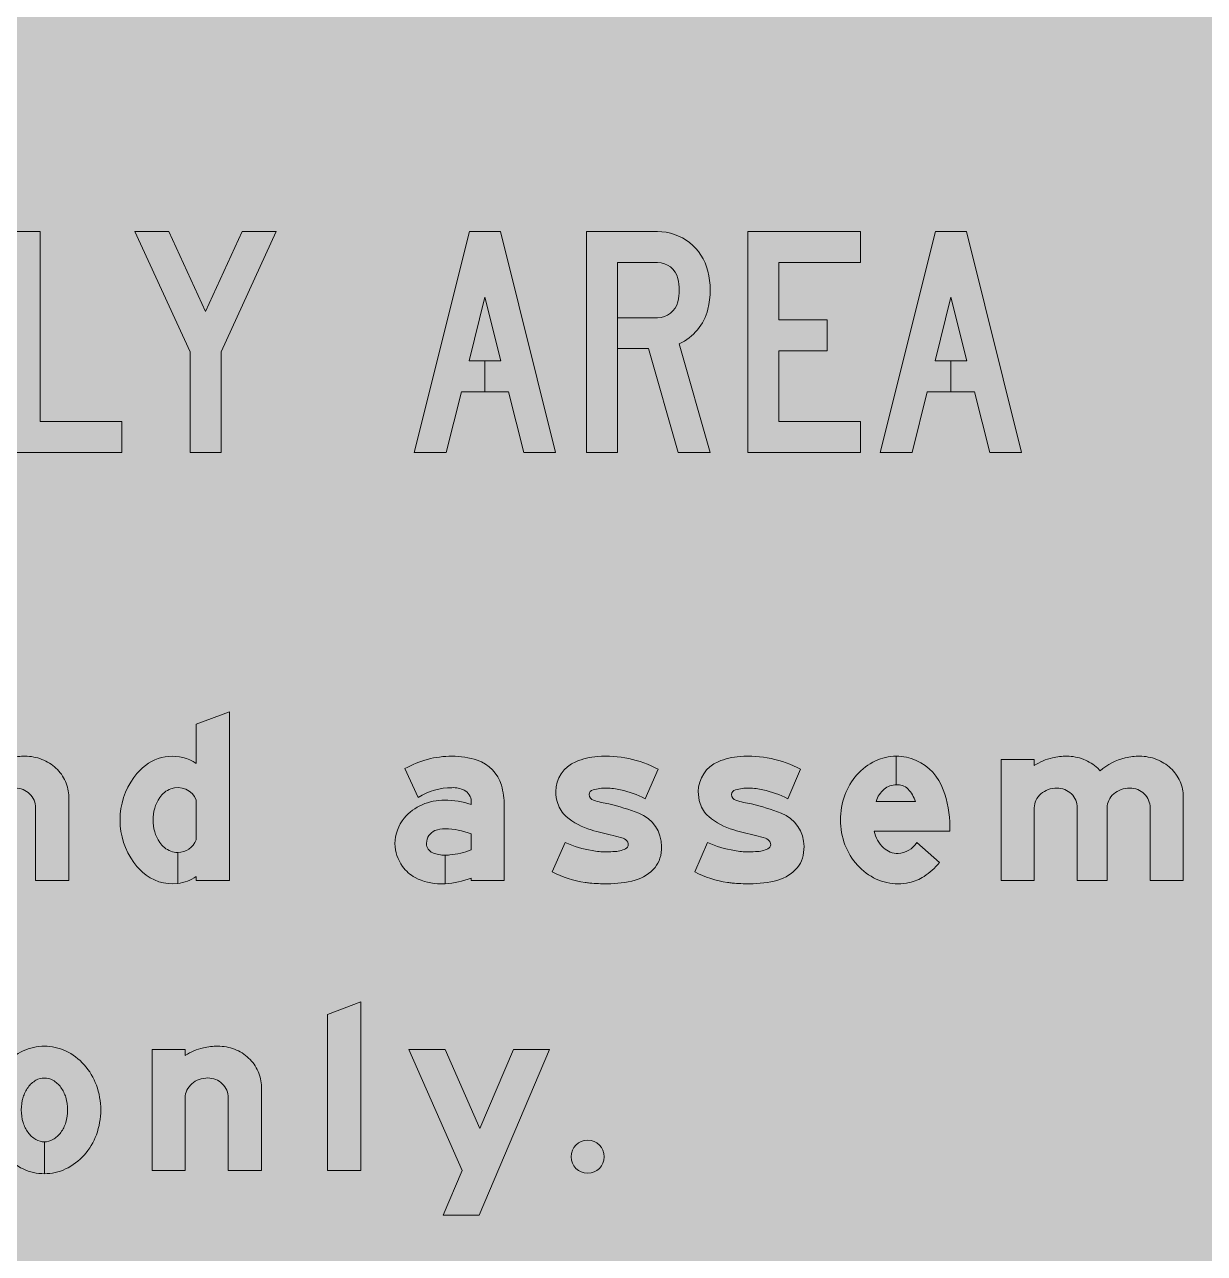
# Model space of a CAD drawing. Header units: millimetres. Extents: x 4906 to 5011, y 3241 to 3334.
# Drawn here: x 4972.64 to 4994.01, y 3289.85 to 3312.1 of the extents above; entities that cross this region are included whole.
import ezdxf

# ---------------------------------------------------------------- set-up
doc = ezdxf.new("R2010")
doc.units = ezdxf.units.MM
doc.layers.add('DIM', color=1, linetype='Continuous')
doc.layers.add('GSCOLORFILL', color=7, linetype='Continuous', lineweight=0)

# ---------------------------------------------------------------- blocks, each defined once
blk = doc.blocks.new('*U322')
at = {"layer": 'GSCOLORFILL', "true_color": 0xf5f5f5, "transparency": 33554687}
blk.add_hatch(color=7, dxfattribs=at).paths.add_polyline_path([(-950.00000000001, -874.9999999999995), (950.0000000000091, -874.9999999999995, 0.414213562373095), (1050.000000000009, -774.9999999999995), (1050.000000000009, 775, 0.414213562373095), (950.0000000000091, 875), (-950.00000000001, 875, 0.414213562373095), (-1050.00000000001, 775), (-1050.00000000001, -775, 0.414213562373095)])
blk = doc.blocks.new('*U314')
at = {"layer": 'GSCOLORFILL', "linetype": 'Continuous'}
blk.add_hatch(color=0, dxfattribs=at).paths.add_polyline_path([(0, 200), (28, 200), (28, 28), (102, 28), (102, 0), (0, 0)])
at = {"layer": 'GSCOLORFILL', "color": 0}
blk.add_lwpolyline([(0, 200), (28, 200), (28, 28), (102, 28), (102, 0), (0, 0)], close=True, dxfattribs=at)
blk = doc.blocks.new('*U315')
at = {"layer": 'GSCOLORFILL', "linetype": 'Continuous'}
blk.add_hatch(color=0, dxfattribs=at).paths.add_polyline_path([(64, 127.6356520331685), (30.80534496934332, 200), (1.4210854715202e-14, 200), (50, 91.00000000000003), (50.00000000000001, 0), (78, 0), (78, 91.00000000000003), (128, 200), (97.19465503065663, 199.9999999999999)])
at = {"layer": 'GSCOLORFILL', "color": 0}
blk.add_lwpolyline([(50, 91.00000000000003), (50, 0), (78, 0), (78, 91.00000000000003), (128, 200), (97.19465503065663, 199.9999999999999), (64, 127.6356520331685), (30.80534496934331, 200), (0, 200)], close=True, dxfattribs=at)
blk = doc.blocks.new('*U307')
at = {"layer": 'DIM', "color": 28, "true_color": 0x0a0a0a, "xscale": 0.4, "yscale": 0.4, "zscale": 0.4}
for name, p in [('*U314', (354.4000000000024, 0)), ('*U315', (400.0000000000018, 0))]:
    blk.add_blockref(name, p, dxfattribs=at)
blk = doc.blocks.new('*U317')
at = {"layer": 'GSCOLORFILL', "linetype": 'Continuous'}
blk.add_hatch(color=0, dxfattribs=at).paths.add_polyline_path([(78, 200), (49.99999999999999, 200), (-1.4210854715202e-14, 0), (28.86173937932359, 0), (42.61173937932363, 54.99999999999999), (64, 54.99999999999999), (64, 83), (49.61173937932364, 83), (64, 140.5530424827055), (78.38826062067636, 83), (64.00999999999999, 83), (64.00999999999999, 55), (85.38826062067636, 55), (99.13826062067636, -1.4210854715202e-14), (128, -1.4210854715202e-14)])
at = {"layer": 'GSCOLORFILL', "color": 0}
blk.add_lwpolyline([(64, 83), (49.61173937932364, 83), (64, 140.5530424827055), (78.38826062067636, 83), (64.00999999999999, 83), (64.00999999999999, 55), (85.38826062067636, 55), (99.13826062067636, 0), (128, 0), (78, 200), (50, 200), (0, 0), (28.86173937932358, 0), (42.61173937932364, 55), (64, 55)], close=True, dxfattribs=at)
blk = doc.blocks.new('*U318')
at = {"layer": 'GSCOLORFILL', "linetype": 'Continuous'}
blk.add_hatch(color=0, dxfattribs=at).paths.add_polyline_path([(64.26932219902316, 172, -0.3448814639906139), (82.71400707028076, 157.5600000000001, -0.1217796334961338), (82.71400707028087, 136.4400000000002, -0.344881463990617), (64.26932219902321, 122), (28.00999999999999, 122), (28.00999999999999, 94.00000000000001), (56.12346429523939, 94.00000000000004), (82.88719244480211, 0), (112, 0), (84, 98.34205404014348, 0.2276138286676566), (109.8956479331868, 129.72, 0.1217796334961337), (109.8956479331869, 164.2799999999998, 0.3448814639906159), (64.26932219902322, 200), (0, 200), (0, 0), (28, 0), (28, 172)])
at = {"layer": 'GSCOLORFILL', "color": 0}
blk.add_lwpolyline([(64.26932219902318, 122, 0.3448814639906154), (82.71400707028084, 136.44, 0.1217796334961341), (82.71400707028079, 157.56, 0.3448814639906151), (64.26932219902318, 172), (28, 172), (28, 0), (0, 0), (0, 200), (64.26932219902318, 200, -0.3448814639906151), (109.8956479331868, 164.28, -0.1217796334961341), (109.8956479331868, 129.7200000000001, -0.2276138286676568), (84, 98.3420540401435), (112, 0), (82.88719244480211, 0), (56.12346429523939, 94.00000000000003), (28.00999999999999, 94.00000000000003), (28.00999999999999, 122)], format="xyb", close=True, dxfattribs=at)
blk = doc.blocks.new('*U319')
at = {"layer": 'GSCOLORFILL', "linetype": 'Continuous'}
blk.add_hatch(color=0, dxfattribs=at).paths.add_polyline_path([(28, 28), (28, 92), (71.81454086025929, 92), (71.81454086025929, 120), (28, 120), (28, 172), (102, 172), (102, 200), (0, 200), (0, 0), (102, 0), (102, 28)])
at = {"layer": 'GSCOLORFILL', "color": 0}
blk.add_lwpolyline([(28, 28), (28, 92), (71.81454086025929, 92), (71.81454086025929, 120), (28, 120), (28, 172), (102, 172), (102, 200), (0, 200), (0, 0), (102, 0), (102, 28)], close=True, dxfattribs=at)
blk = doc.blocks.new('*U320')
at = {"layer": 'GSCOLORFILL', "linetype": 'Continuous'}
blk.add_hatch(color=0, dxfattribs=at).paths.add_polyline_path([(78, 200), (49.99999999999999, 200), (-1.4210854715202e-14, 0), (28.86173937932359, 0), (42.61173937932363, 54.99999999999999), (64, 54.99999999999999), (64, 83), (49.61173937932364, 83), (64, 140.5530424827055), (78.38826062067636, 83), (64.00999999999999, 83), (64.00999999999999, 55), (85.38826062067636, 55), (99.13826062067636, -1.4210854715202e-14), (128, -1.4210854715202e-14)])
at = {"layer": 'GSCOLORFILL', "color": 0}
blk.add_lwpolyline([(64, 83), (49.61173937932364, 83), (64, 140.5530424827055), (78.38826062067636, 83), (64.00999999999999, 83), (64.00999999999999, 55), (85.38826062067636, 55), (99.13826062067636, 0), (128, 0), (78, 200), (50, 200), (0, 0), (28.86173937932358, 0), (42.61173937932364, 55), (64, 55)], close=True, dxfattribs=at)
blk = doc.blocks.new('*U316')
at = {"layer": 'DIM', "color": 28, "true_color": 0x0a0a0a, "xscale": 0.4, "yscale": 0.4, "zscale": 0.4}
for name, p in [('*U317', (0, 0)), ('*U318', (62.39999999999964, 0)), ('*U319', (120.8000000000002, 0)), ('*U320', (168.8000000000002, 0))]:
    blk.add_blockref(name, p, dxfattribs=at)
blk = doc.blocks.new('*U295')
at = {"layer": 'DIM'}
for name, p in [('*U307', (572.7999999999993, 0)), ('*U316', (1074.000000000001, 0))]:
    blk.add_blockref(name, p, dxfattribs=at)
blk = doc.blocks.new('*U26')
at = {"layer": 'GSCOLORFILL', "linetype": 'Continuous'}
h = blk.add_hatch(color=0, dxfattribs=at)
edge = h.paths.add_edge_path()
edge.add_line((92, 0), (132, 0))
edge.add_line((132, 0), (132, 100.8830320548367))
edge.add_arc((86.07534682756113, 100.8830320548367), 45.92465317243887, 0, 23.93171822373219)
edge.add_arc((82.82425516028829, 99.44019281717665), 49.48153131130479, 23.9317182237323, 46.97501240943514)
edge.add_arc((80.730439071099, 97.19681228199994), 52.55021540077338, 46.97501240943514, 68.86358468613743)
edge.add_arc((79.37453284269009, 93.68953779756492), 56.31046220243508, 68.86358468613724, 90)
edge.add_arc((79.37453284269016, 69.99478146240604), 80.00521853759396, 90.00000000000006, 102.6042796135857)
edge.add_arc((78.69265252470947, 78.028513876337), 72.02451076747664, 103.4695365311017, 122.4942570075609)
edge.add_line((40, 138.7772487758923), (40, 146))
edge.add_line((40, 146), (0, 146))
edge.add_line((0, 146), (0, 0))
edge.add_line((0, 0), (40, 0))
edge.add_line((40, 0), (40, 87.71753286589909))
edge.add_arc((60.83417894850335, 87.71753286589907), 20.83417894850335, 154.5282720028093, 180, ccw=False)
edge.add_arc((64.03048830144326, 86.19490705822675), 24.37462847220524, 131.0076349936261, 154.5282720028095, ccw=False)
edge.add_arc((66.09710507856303, 83.81817613339857), 27.52419269484106, 109.80736038530819, 131.0076349936261, ccw=False)
edge.add_arc((67.43949500252651, 80.09104704004271), 31.48569518587881, 89.99999999999989, 109.80736038530819, ccw=False)
edge.add_arc((67.43949500252654, 86.30962031839455), 25.26712190752697, 68.08082655396481, 90, ccw=False)
edge.add_arc((67.71532962649242, 86.9951175565081), 24.52820973193388, 45.82979570204179, 68.0808265539651, ccw=False)
edge.add_arc((68.14207601105291, 87.43440733147506), 23.91576546252974, 23.092845889367595, 45.82979570204168, ccw=False)
edge.add_arc((68.80608426861333, 87.7175328658991), 23.19391573138667, 0, 23.092845889368277, ccw=False)
edge.add_line((92, 87.7175328658991), (92, 0))
at = {"layer": 'GSCOLORFILL', "color": 0}
blk.add_lwpolyline([(92, 0), (132, 0), (132, 100.8830320548367, 0.1048030179721755), (128.0518361595565, 119.5122594239381, 0.1008855307406956), (116.5863575327339, 135.6139731601839, 0.09579836817007248), (99.67950495013713, 146.2116879931507, 0.09248737428302214), (79.37453284269009, 150, 0.05505205982243612), (61.91610325133973, 148.0719114650645, 0.0832022013956986), (40, 138.7772487758923), (40, 146), (0, 146), (0, 0), (40, 0), (40, 87.71753286589909, -0.1116012735434615), (42.02513207801013, 96.67759805996153, -0.102989975481698), (48.03684201390564, 104.5885415981205, -0.09276840372104511), (56.77029056251172, 109.7139617844638, -0.08664174293623028), (67.43949500252654, 111.5767422259215, -0.09593311806680128), (76.87166745856348, 109.7502169884754, -0.09739464939670303), (84.80639463560613, 104.5885415981205, -0.09953542793436854), (90.14148262972458, 96.81470296034922, -0.1011039461656413), (92, 87.7175328658991)], format="xyb", close=True, dxfattribs=at)
blk = doc.blocks.new('*U27')
at = {"layer": 'GSCOLORFILL', "linetype": 'Continuous'}
h = blk.add_hatch(color=0, dxfattribs=at)
edge = h.paths.add_edge_path()
edge.add_line((92, 96.96907101081622), (92, 49.03092898918378))
edge.add_arc((69.65954803735127, 57.80043331409206), 24.00000000000001, 270.0238732421544, 338.5680439191349, ccw=False)
edge.add_line((69.6695480373512, 33.80043539742547), (69.6695480373512, -3.57318976987704))
edge.add_arc((62.99742505622347, 48.36448062052222), 52.36448062052224, 277.3203537392903, 303.6322088503093)
edge.add_line((92, 4.765289374724155), (92, 0))
edge.add_line((92, 0), (132, 0))
edge.add_line((132, 0), (132, 203.5))
edge.add_line((132, 203.5), (92, 188.7596153846154))
edge.add_line((92, 188.7596153846154), (92, 141.2347106252759))
edge.add_arc((62.99742505622353, 97.6355193794779), 52.36448062052211, 56.36779114969068, 133.0636710014204)
edge.add_arc((68.29529853806523, 87.61571220766096), 63.3720325765252, 130.3765255821875, 144.5892179022557)
edge.add_arc((87.48206437580474, 73), 87.48206437580474, 144.0687898610061, 180)
edge.add_arc((87.48206437580473, 72.99999999999997), 87.48206437580473, 180, 215.9312101389938)
edge.add_arc((68.29529853806545, 58.38428779233926), 63.37203257652553, 215.4107820977443, 229.6234744178125)
edge.add_arc((62.99742505622352, 48.36448062052209), 52.3644806205221, 226.9363289985796, 277.3093222334739)
edge.add_line((69.65954803735121, -3.574473431724336), (69.65954803735121, 33.80043331409206))
edge.add_arc((69.65954803735119, 57.80043331409208), 24.00000000000002, 249.13242741701941, 270.00000000000006, ccw=False)
edge.add_arc((71.08438489733487, 61.53805821801583), 27.99999999999992, 213.8535021597675, 249.1324274170192, ccw=False)
edge.add_arc((86.19322017684695, 71.67298584493244), 46.19323120026412, 178.3538113664249, 213.8535021597676, ccw=False)
edge.add_arc((86.19322017684709, 74.32701415506753), 46.19323120026426, 146.1464978402324, 181.6461886335751, ccw=False)
edge.add_arc((71.08438489733487, 84.46194178198414), 27.99999999999995, 110.86757258298081, 146.1464978402324, ccw=False)
edge.add_arc((69.65954803735126, 88.19956668590795), 24.00000000000001, 21.43195608086512, 110.86757258298081, ccw=False)
at = {"layer": 'GSCOLORFILL', "color": 0}
blk.add_lwpolyline([(92, 96.96907101081622), (92, 49.03092898918378, -0.3083289023896003), (69.6695480373512, 33.80043539742547), (69.6695480373512, -3.57318976987704, 0.1153142115089265), (92, 4.765289374724155), (92, 0), (132, 0), (132, 203.5), (92, 188.7596153846154), (92, 141.2347106252759, 0.3477275210567035), (27.24239900127043, 135.8927663069119, 0.06209419030842189), (16.64590247195287, 124.3356577262212, 0.1580767730378781), (0, 73.00000000000001, 0.1580767730378781), (16.64590247195284, 21.66434227377887, 0.06209419030842189), (27.24239900127046, 10.10723369308803, 0.2234027591822654), (69.65954803735121, -3.574473431724336), (69.65954803735121, 33.80043331409206, -0.09130442022594425), (61.11052687744933, 35.37468389054881, -0.1551608275100343), (47.83137485367672, 45.94006078534746, -0.1561474372907179), (40.01905378314467, 72.99999999999999, -0.1561474372907176), (47.83137485367672, 100.0599392146526, -0.1551608275100339), (61.11052687744933, 110.6253161094512, -0.4113313956635872)], format="xyb", close=True, dxfattribs=at)
blk = doc.blocks.new('*U29')
at = {"layer": 'GSCOLORFILL', "linetype": 'Continuous'}
blk.add_hatch(color=0, dxfattribs=at).paths.add_polyline_path([(91.99999999999989, 95.44033577145203), (91.99999999999989, 91.75569963669679, 0.08100507043754805), (59.91953844420409, 96.98738914505502, 0.1014742160753828), (32.92684469106193, 91.45226904517564, 0.1197283995981818), (11.16861765178227, 75.33308504889472, 0.1754854121989099), (0, 44.49098118164371, 0.162185951185596), (9.198205530711505, 16.87991725761773, 0.09962377950152626), (24.24940108183667, 3.435786395090417, 0.1178281433564822), (55.36485303884586, -4.000000000000028, 0.01259221290035344), (60.50437854736413, -3.870543474057882), (60.50437854736418, 30.44590424709844, -0.09643868278043381), (45.49812347970108, 33.36744272502021, -0.3055685730968929), (38, 44.49098118164358, -0.01000308247268235), (38.01449229959674, 45.21530038588774, -0.2881603305628229), (48.24719211376062, 60.13617985242543, -0.1118126494378583), (60.80315011960487, 62.49690242181767, -0.08137338335513948), (92, 56.34782538492402), (92, 36.91597781560395, -0.0720389147267735), (66.20162791964776, 30.85371626019864, -0.03568194688239786), (60.51437854736417, 30.44590549709844), (60.51437854736406, -3.870038894188326, 0.07931235260569526), (92, 2.799999999999983), (92, 0), (132, 0), (132, 90.24413145539907, 0.07131460927379192), (128.4502155484503, 115.0057552505379, 0.247093300969659), (99.29227802593027, 145.1204166717226, 0.07943033779107565), (68.76995305164318, 150.0000000000001, 0.130157360885894), (12.03366872579696, 134.9761925316005), (28.09152440947727, 100.3138559626782, -0.1407932063417405), (68.76995305164307, 112.0000000000001, -0.127608200101516), (83.66512167935822, 108.8781984363012, -0.2849461240288968)])
at = {"layer": 'GSCOLORFILL', "color": 0}
blk.add_lwpolyline([(55.3648530388453, -4.000000000000014, 0.01259221290035482), (60.50437854736413, -3.870543474057854), (60.50437854736418, 30.44590424709844, -0.09643868278043409), (45.49812347970104, 33.36744272502022, -0.3055685730968945), (38, 44.49098118164369, -0.0100030824726959), (38.01449229959678, 45.21530038588883, -0.2881603305628071), (48.24719211376072, 60.13617985242547, -0.1084920170889828), (60.42376644223515, 62.50839828890307, -0.08234480440022278), (92, 56.34782538492404), (92, 36.91597781560394, -0.0720389147267738), (66.20162791964765, 30.8537162601986, -0.03568194688239714), (60.51437854736417, 30.44590549709845), (60.51437854736406, -3.870038894188326, 0.07931235260569527), (92, 2.799999999999986), (92, 0), (132, 0), (132, 90.24413145539917, 0.0713146092737911), (128.4502155484504, 115.0057552505377, 0.2470933009696595), (99.29227802593039, 145.1204166717225, 0.07943033779107607), (68.76995305164314, 150.0000000000001, 0.1301573608858939), (12.03366872579696, 134.9761925316005), (28.09152440947727, 100.3138559626782, -0.1407932063417409), (68.7699530516432, 112.0000000000001, -0.1276082001015154), (83.66512167935826, 108.8781984363012, -0.2849461240288967), (91.99999999999989, 95.44033577145198), (91.99999999999989, 91.7556996366968, 0.0810050704375488), (59.91953844420379, 96.98738914505503, 0.1014742160753588), (32.92684469106766, 91.45226904517807, 0.1197283995982114), (11.16861765178197, 75.33308504889436, 0.1754854121989074), (0, 44.49098118164371, 0.1621859511855917), (9.19820553071105, 16.87991725761833, 0.0996237795015298), (24.24940108183662, 3.435786395090425, 0.1178281433564803)], format="xyb", close=True, dxfattribs=at)
blk = doc.blocks.new('*U30')
at = {"layer": 'GSCOLORFILL', "linetype": 'Continuous'}
h = blk.add_hatch(color=0, dxfattribs=at)
edge = h.paths.add_edge_path()
edge.add_arc((57.04809869947276, 119.8328805938402), 123.5321927724528, 242.4961932683436, 261.8694965575901)
edge.add_arc((53.71998100542415, 96.53722157130275), 100.0000000000024, 261.8694965575902, 265.1519738482694)
edge.add_arc((66.21862231920029, 241.6474585865565), 245.6474585865565, 265.107608171087, 270.0000000000001)
edge.add_arc((66.21862231920042, 131.9747102902726), 135.9747102902726, 270, 284.4435322635993)
edge.add_arc((87.2590612707279, 46.34088427169955), 47.80953013638941, 285.6226736631587, 320.3523653819187)
edge.add_arc((101.1805741564732, 35.22608435564997), 29.99999999999998, 319.7323865260209, 343.6226527274166)
edge.add_arc((81.80400426282898, 40.92059556639213), 50.19601244732598, 343.6226527274163, 359.9999999999994)
edge.add_arc((89.00001671015495, 40.92059556639154), 43.00000000000001, 1.893539531289907e-14, 69.18818315342611)
edge.add_arc((16.05241641888303, -138.5133822483264), 236.6861660067048, 68.11449460139696, 77.23401985654974)
edge.add_arc((94.51345069635283, 239.4277879376127), 149.4137513972377, 252.5527129735471, 259.9161950224817, ccw=False)
edge.add_arc((51.47063191465703, 103.6643462865297), 6.999999999999889, 179.9999999999987, 255.4747783885001, ccw=False)
edge.add_arc((50.47063191465716, 103.6643462865299), 6.000000000000028, 102.54264727027169, 179.9999999999999, ccw=False)
edge.add_arc((65.64780095031338, 42.10628842555992), 69.40000000000022, 89.99999999999989, 103.73705193554952, ccw=False)
edge.add_arc((65.64780095031372, 45.79820099565288), 65.70808742990727, 75.32981732184709, 90.00000000000023, ccw=False)
edge.add_arc((61.02696965695392, 2.524341248836961), 108.9348976843505, 61.960118961990474, 78.7448742602677, ccw=False)
edge.add_line((112.2357431799014, 98.6725260875295), (127.765396080293, 134.3226644606046))
edge.add_arc((64.10131200426957, 12.89460858794806), 137.105391412052, 62.33221629363134, 93.9600594258144)
edge.add_arc((60.58404460477583, 66.43598350916228), 83.44915727455098, 94.08965739914548, 112.8040930515216)
edge.add_arc((43.43278835085897, 107.2290521135412), 39.19715124941032, 112.8040930515213, 179.9999999999999)
edge.add_arc((51.05550185413682, 107.229052113541), 46.81986475268818, 179.9999999999997, 197.7033940085153)
edge.add_arc((39.79538488486676, 103.6347554354414), 34.99999999999996, 197.7033940085154, 228.9800530521989)
edge.add_arc((67.94885695159381, 135.9988574342928), 77.89583998016634, 228.9800530521987, 254.4046679698572)
edge.add_arc((180.6814777892678, 523.286242251045), 481.25292436943, 253.8732627195755, 257.1126817232802)
edge.add_arc((23.27666724641634, -155.9827217344985), 216.0210395275996, 73.25621887920119, 76.59824136527482, ccw=False)
edge.add_arc((82.13062099668643, 41.27101212237104), 10.18575544192083, 28.380935658022793, 70.61944541562929, ccw=False)
edge.add_arc((84.50556633552358, 43.06024042338811), 7.259455561422927, -6.821210263296962e-13, 24.864253273064094, ccw=False)
edge.add_arc((87.14026439805514, 43.06024042338805), 4.62475749889137, 305.9611071235292, 359.99999999999966, ccw=False)
edge.add_arc((75.22760905289778, 62.12064011164888), 27.09249869824658, 271.5940234921716, 302.6799450747393, ccw=False)
edge.add_arc((64.94135319761187, 148.6960069178715), 114.1922925204953, 270, 275.54791453290073, ccw=False)
edge.add_arc((64.9413531976119, 125.4779451809503), 90.97423078357409, 259.298160210608, 270, ccw=False)
edge.add_arc((65.77137398291288, 153.4567410203305), 118.7013581719851, 244.9593251638854, 261.41282890968307, ccw=False)
edge.add_line((15.52965290039157, 45.91241576539187), (5.684341886080801e-14, 10.2622773923169))
at = {"layer": 'GSCOLORFILL', "color": 0}
blk.add_lwpolyline([(5.684341886080801e-14, 10.2622773923169, 0.0847339050038457), (39.57715238664395, -2.457628793048443, 0.01432348851223868), (45.26867214772892, -3.105015349554833, 0.02135032962812063), (66.21862231920045, -4, 0.06310536671966191), (100.1342132484514, 0.2976259876374812, 0.1527075565803294), (124.071588358597, 15.83532705228083, 0.1046201662672657), (129.9633399784606, 26.76721967789148, 0.07158154296650225), (132.000016710155, 40.92059556639155, 0.3114087542038766), (104.2779062178993, 81.11494955036741, 0.03981245015694775), (68.35282961608164, 92.32207421006899, -0.03214031166382581), (49.71498880493823, 96.88808498170275, -0.3417662096246649), (44.47063191465713, 103.6643462865299, -0.3514561393354569), (49.16763444178665, 109.5211540847843, -0.06001108108311035), (65.64780095031347, 111.5062884255601, -0.06409831628663638), (82.28867201293883, 109.3641837535197, -0.07336853364636661), (112.2357431799014, 98.6725260875295), (127.765396080293, 134.3226644606046, 0.138885296741723), (54.63266828484393, 149.6726519295844, 0.0818391088294697), (28.24069999400078, 143.362376309172, 0.3018983132132873), (4.235637101448646, 107.2290521135412, 0.07739963479117314), (6.452863445709056, 92.99162318599028, 0.1373237408913014), (16.82412420338716, 77.22791573994759, 0.1113931483884311), (47.00723421257834, 60.97079386290355, 0.01413557325089771), (73.34554027579202, 54.15579799035581, -0.01458335771775569), (85.5106722244692, 50.87959514070334, -0.186415696591001), (91.09211770660357, 46.11262245786521, -0.1089184394422165), (91.76502189694651, 43.06024042338802, -0.240258249844662), (89.8560882572728, 39.31688862463122, -0.1364758940213938), (75.9812510998998, 35.03862561162538, -0.02421207337799446), (64.94135319761187, 34.5037143973762, -0.0467295542745229), (48.04760526388586, 36.08604427592016, -0.07191554887824611), (15.52965290039157, 45.91241576539187)], format="xyb", close=True, dxfattribs=at)
blk = doc.blocks.new('*U31')
at = {"layer": 'GSCOLORFILL', "linetype": 'Continuous'}
h = blk.add_hatch(color=0, dxfattribs=at)
edge = h.paths.add_edge_path()
edge.add_arc((57.04809869947276, 119.8328805938402), 123.5321927724528, 242.4961932683436, 261.8694965575901)
edge.add_arc((53.71998100542415, 96.53722157130275), 100.0000000000024, 261.8694965575902, 265.1519738482694)
edge.add_arc((66.21862231920029, 241.6474585865565), 245.6474585865565, 265.107608171087, 270.0000000000001)
edge.add_arc((66.21862231920042, 131.9747102902726), 135.9747102902726, 270, 284.4435322635993)
edge.add_arc((87.2590612707279, 46.34088427169955), 47.80953013638941, 285.6226736631587, 320.3523653819187)
edge.add_arc((101.1805741564732, 35.22608435564997), 29.99999999999998, 319.7323865260209, 343.6226527274166)
edge.add_arc((81.80400426282898, 40.92059556639213), 50.19601244732598, 343.6226527274163, 359.9999999999994)
edge.add_arc((89.00001671015495, 40.92059556639154), 43.00000000000001, 1.893539531289907e-14, 69.18818315342611)
edge.add_arc((16.05241641888303, -138.5133822483264), 236.6861660067048, 68.11449460139696, 77.23401985654974)
edge.add_arc((94.51345069635283, 239.4277879376127), 149.4137513972377, 252.5527129735471, 259.9161950224817, ccw=False)
edge.add_arc((51.47063191465703, 103.6643462865297), 6.999999999999889, 179.9999999999987, 255.4747783885001, ccw=False)
edge.add_arc((50.47063191465716, 103.6643462865299), 6.000000000000028, 102.54264727027169, 179.9999999999999, ccw=False)
edge.add_arc((65.64780095031338, 42.10628842555992), 69.40000000000022, 89.99999999999989, 103.73705193554952, ccw=False)
edge.add_arc((65.64780095031372, 45.79820099565288), 65.70808742990727, 75.32981732184709, 90.00000000000023, ccw=False)
edge.add_arc((61.02696965695392, 2.524341248836961), 108.9348976843505, 61.960118961990474, 78.7448742602677, ccw=False)
edge.add_line((112.2357431799014, 98.6725260875295), (127.765396080293, 134.3226644606046))
edge.add_arc((64.10131200426957, 12.89460858794806), 137.105391412052, 62.33221629363134, 93.9600594258144)
edge.add_arc((60.58404460477583, 66.43598350916228), 83.44915727455098, 94.08965739914548, 112.8040930515216)
edge.add_arc((43.43278835085897, 107.2290521135412), 39.19715124941032, 112.8040930515213, 179.9999999999999)
edge.add_arc((51.05550185413682, 107.229052113541), 46.81986475268818, 179.9999999999997, 197.7033940085153)
edge.add_arc((39.79538488486676, 103.6347554354414), 34.99999999999996, 197.7033940085154, 228.9800530521989)
edge.add_arc((67.94885695159381, 135.9988574342928), 77.89583998016634, 228.9800530521987, 254.4046679698572)
edge.add_arc((180.6814777892678, 523.286242251045), 481.25292436943, 253.8732627195755, 257.1126817232802)
edge.add_arc((23.27666724641634, -155.9827217344985), 216.0210395275996, 73.25621887920119, 76.59824136527482, ccw=False)
edge.add_arc((82.13062099668643, 41.27101212237104), 10.18575544192083, 28.380935658022793, 70.61944541562929, ccw=False)
edge.add_arc((84.50556633552358, 43.06024042338811), 7.259455561422927, -6.821210263296962e-13, 24.864253273064094, ccw=False)
edge.add_arc((87.14026439805514, 43.06024042338805), 4.62475749889137, 305.9611071235292, 359.99999999999966, ccw=False)
edge.add_arc((75.22760905289778, 62.12064011164888), 27.09249869824658, 271.5940234921716, 302.6799450747393, ccw=False)
edge.add_arc((64.94135319761187, 148.6960069178715), 114.1922925204953, 270, 275.54791453290073, ccw=False)
edge.add_arc((64.9413531976119, 125.4779451809503), 90.97423078357409, 259.298160210608, 270, ccw=False)
edge.add_arc((65.77137398291288, 153.4567410203305), 118.7013581719851, 244.9593251638854, 261.41282890968307, ccw=False)
edge.add_line((15.52965290039157, 45.91241576539187), (5.684341886080801e-14, 10.2622773923169))
at = {"layer": 'GSCOLORFILL', "color": 0}
blk.add_lwpolyline([(5.684341886080801e-14, 10.2622773923169, 0.0847339050038457), (39.57715238664395, -2.457628793048443, 0.01432348851223868), (45.26867214772892, -3.105015349554833, 0.02135032962812063), (66.21862231920045, -4, 0.06310536671966191), (100.1342132484514, 0.2976259876374812, 0.1527075565803294), (124.071588358597, 15.83532705228083, 0.1046201662672657), (129.9633399784606, 26.76721967789148, 0.07158154296650225), (132.000016710155, 40.92059556639155, 0.3114087542038766), (104.2779062178993, 81.11494955036741, 0.03981245015694775), (68.35282961608164, 92.32207421006899, -0.03214031166382581), (49.71498880493823, 96.88808498170275, -0.3417662096246649), (44.47063191465713, 103.6643462865299, -0.3514561393354569), (49.16763444178665, 109.5211540847843, -0.06001108108311035), (65.64780095031347, 111.5062884255601, -0.06409831628663638), (82.28867201293883, 109.3641837535197, -0.07336853364636661), (112.2357431799014, 98.6725260875295), (127.765396080293, 134.3226644606046, 0.138885296741723), (54.63266828484393, 149.6726519295844, 0.0818391088294697), (28.24069999400078, 143.362376309172, 0.3018983132132873), (4.235637101448646, 107.2290521135412, 0.07739963479117314), (6.452863445709056, 92.99162318599028, 0.1373237408913014), (16.82412420338716, 77.22791573994759, 0.1113931483884311), (47.00723421257834, 60.97079386290355, 0.01413557325089771), (73.34554027579202, 54.15579799035581, -0.01458335771775569), (85.5106722244692, 50.87959514070334, -0.186415696591001), (91.09211770660357, 46.11262245786521, -0.1089184394422165), (91.76502189694651, 43.06024042338802, -0.240258249844662), (89.8560882572728, 39.31688862463122, -0.1364758940213938), (75.9812510998998, 35.03862561162538, -0.02421207337799446), (64.94135319761187, 34.5037143973762, -0.0467295542745229), (48.04760526388586, 36.08604427592016, -0.07191554887824611), (15.52965290039157, 45.91241576539187)], format="xyb", close=True, dxfattribs=at)
blk = doc.blocks.new('*U32')
at = {"layer": 'GSCOLORFILL', "linetype": 'Continuous'}
h = blk.add_hatch(color=0, dxfattribs=at)
edge = h.paths.add_edge_path()
edge.add_arc((69.51094197863642, 58.93000642673971), 62.9300064267397, 245.3524198280531, 269.9999999999999, ccw=False)
edge.add_arc((72.63933568098416, 65.74804630435064), 70.43150727187609, 222.073813879283, 245.3524198280533, ccw=False)
edge.add_arc((77.51231266798086, 70.14707514339402), 76.99636518675396, 200.5021246928769, 222.0738138792829, ccw=False)
edge.add_arc((85.14194428798147, 73.00000000000018), 85.14194428798149, 180.0000037301732, 200.5021246928769, ccw=False)
edge.add_arc((87.76867725509986, 72.99998880735697), 87.76867725509987, 160.0694722126277, 179.9999963119301, ccw=False)
edge.add_arc((77.81888288118054, 76.60776129168887), 77.18499026133541, 138.8014776948188, 160.0694722126275, ccw=False)
edge.add_arc((71.47230434682477, 82.1634816811312), 68.75023548491123, 115.32243421330139, 138.8014776948188, ccw=False)
edge.add_arc((67.40488682021514, 90.7594570579587), 59.24052055675507, 90.00000000000011, 115.3224342133012, ccw=False)
edge.add_line((67.4048868202151, 149.9999776147138), (67.40488682021504, 115.5))
edge.add_arc((67.40488682021505, 92.3147617089057), 23.18523829109428, 90.00000000000004, 129.2085956193348)
edge.add_arc((73.06702104089976, 86.30983722453084), 31.42300914462551, 130.2868481129732, 163.077719365007)
edge.add_line((43.00461354202127, 95.45626598523268), (90.38549341939148, 95.45626598523268))
edge.add_arc((52.74761479171672, 83.17935105482259), 39.58955099265591, 18.06555415785629, 43.33061273274367)
edge.add_arc((70.63420727500568, 100.0528755045983), 14.99999999999996, 43.3306127327434, 74.23414554342109)
edge.add_arc((67.40488682021513, 88.6146850335641), 26.88531496643589, 74.23414554342149, 89.97868881919163)
edge.add_line((67.41488682021509, 115.4999981402486), (67.41488682021509, 149.9999767706969))
edge.add_arc((67.40488682021511, 90.75945705795863), 59.24052055675513, 66.24132462757171, 89.99032827881211, ccw=False)
edge.add_arc((65.90311263088859, 88.40713072376718), 61.99999999999999, 19.990107920803098, 65.8469214734098, ccw=False)
edge.add_arc((2.000000000000043, 65.16079346208295), 130, 0, 19.990107920803098, ccw=False)
edge.add_line((132, 65.16079346208295), (132, 59.45626598523268))
edge.add_line((132, 59.45626598523268), (40.72380685113512, 59.45626598523268))
edge.add_arc((79.1502063285293, 67.93769328603152), 39.35127425960962, 192.446693405701, 226.289291064396)
edge.add_arc((69.85773911993658, 58.38709549362954), 26.02674593399157, 226.5475580031422, 269.2365315043568)
edge.add_arc((67.56222244513611, 60.99956596297852), 28.70313368140413, 273.8929323668316, 328.2837947233499)
edge.add_line((91.97890056262634, 45.90997641125676), (119.3616618950978, 21.66751851973623))
edge.add_arc((60.72839463861946, 67.6041252104245), 74.48511168968331, 302.59103158947534, 321.9228496470552, ccw=False)
edge.add_arc((71.2238339754233, 51.18720312719249), 54.99999999999982, 282.4742802128862, 302.59103158947516, ccw=False)
edge.add_arc((69.51094197863644, 58.93000642673961), 62.9300064267396, 269.9999999999999, 282.47428021288624, ccw=False)
at = {"layer": 'GSCOLORFILL', "color": 0}
blk.add_lwpolyline([(69.51094197863631, -3.999999999999993, -0.1079619072312502), (43.2668823086612, 1.733546388479652, -0.1019228298705658), (20.35928353887792, 18.55277784863587, -0.09440319960942407), (5.392958702656699, 43.17970531249913, -0.08969677617579692), (1.70530256582424e-13, 72.99999445693578, -0.08718320545468168), (5.256761353426839, 102.9186191460794, -0.09306643867387995), (19.74243426452929, 127.4472030443272, -0.1028065678962481), (42.06701566231183, 144.3078609652724, -0.1109417910759313), (67.4048868202151, 149.9999776147138), (67.40488682021504, 115.5, 0.1727686174700961), (52.74844151225409, 110.2798357568904, 0.1440615427713923), (43.00461354202127, 95.45626598523268), (90.38549341939148, 95.45626598523268, 0.1106883683500328), (81.54530066298446, 110.3459819880077, 0.1356653380362669), (74.70980871751306, 114.4885768343512, 0.06880680822069957), (67.41488682021509, 115.4999981402486), (67.41488682021509, 149.9999767706969, -0.1039970857664943), (91.27202029761679, 144.9793723604305, -0.2028017523414576), (124.1677153237576, 109.6023205800086, -0.0874451709761443), (132, 65.16079346208295), (132, 59.45626598523268), (40.72380685113512, 59.45626598523268, 0.1487489359934952), (51.95778614312979, 39.49309678132271, 0.1884502669332367), (69.51094197863688, 32.36266013653999, 0.241883257341195), (91.97890056262634, 45.90997641125676), (119.3616618950978, 21.66751851973623, -0.08455159468045045), (100.8489740678881, 4.847683551545018, -0.08800200969828328), (83.10390755337193, -2.514415580091438, -0.05448312901681575)], format="xyb", close=True, dxfattribs=at)
blk = doc.blocks.new('*U33')
at = {"layer": 'GSCOLORFILL', "linetype": 'Continuous'}
h = blk.add_hatch(color=0, dxfattribs=at)
edge = h.paths.add_edge_path()
edge.add_arc((155.7153296264924, 86.99511755650809), 24.5282097319339, 45.82979570204179, 68.0808265539651, ccw=False)
edge.add_arc((156.1420760110529, 87.43440733147503), 23.9157654625298, 23.092845889367595, 45.82979570204162, ccw=False)
edge.add_arc((156.8060842686133, 87.7175328658991), 23.19391573138671, 0, 23.09284588936822, ccw=False)
edge.add_line((180, 87.7175328658991), (180, 0))
edge.add_line((180, 0), (220, 0))
edge.add_line((220, 0), (220, 100.8830320548367))
edge.add_arc((174.0753468275611, 100.8830320548367), 45.92465317243887, 0, 23.93171822373219)
edge.add_arc((170.8242551602883, 99.44019281717675), 49.48153131130478, 23.93171822373218, 46.97501240943499)
edge.add_arc((168.730439071099, 97.19681228199977), 52.55021540077355, 46.97501240943522, 68.8635846861375)
edge.add_arc((167.3745328426901, 93.68953779756492), 56.31046220243508, 68.86358468613724, 90)
edge.add_arc((167.3745328426902, 69.99478146240631), 80.00521853759369, 90.00000000000007, 102.6042796135857)
edge.add_arc((166.6926525247094, 78.0285138763368), 72.0245107674768, 103.4695365311015, 130.8206849945816)
edge.add_arc((82.82425516028852, 99.44019281717684), 49.48153131130454, 41.97494773133587, 46.97501240943514)
edge.add_arc((80.73043907109901, 97.19681228199977), 52.55021540077354, 46.97501240943524, 68.86358468613751)
edge.add_arc((79.37453284269009, 93.68953779756492), 56.31046220243508, 68.86358468613724, 90)
edge.add_arc((79.37453284269016, 69.99478146240604), 80.00521853759396, 90.00000000000006, 102.6042796135857)
edge.add_arc((78.69265252470946, 78.02851387633706), 72.02451076747658, 103.4695365311017, 122.4942570075609)
edge.add_line((40, 138.7772487758923), (40, 146))
edge.add_line((40, 146), (0, 146))
edge.add_line((0, 146), (0, 0))
edge.add_line((0, 0), (40, 0))
edge.add_line((40, 0), (40, 87.71753286589909))
edge.add_arc((60.83417894850335, 87.71753286589907), 20.83417894850335, 154.5282720028093, 180, ccw=False)
edge.add_arc((64.03048830144328, 86.19490705822676), 24.37462847220526, 131.0076349936262, 154.5282720028096, ccw=False)
edge.add_arc((66.09710507856302, 83.81817613339862), 27.52419269484101, 109.80736038530819, 131.0076349936262, ccw=False)
edge.add_arc((67.43949500252643, 80.0910470400427), 31.48569518587881, 89.99999999999977, 109.8073603853079, ccw=False)
edge.add_arc((67.43949500252666, 86.30962031839456), 25.26712190752694, 68.08082655396498, 90.00000000000028, ccw=False)
edge.add_arc((67.71532962649229, 86.99511755650809), 24.52820973193397, 45.82979570204162, 68.08082655396481, ccw=False)
edge.add_arc((68.1420760110529, 87.43440733147501), 23.91576546252978, 23.09284588936771, 45.82979570204168, ccw=False)
edge.add_arc((68.80608426861329, 87.7175328658991), 23.19391573138671, 0, 23.09284588936822, ccw=False)
edge.add_line((92, 87.7175328658991), (92, 0))
edge.add_line((92, 0), (128, 0))
edge.add_line((128, 0), (128, 87.71753286589909))
edge.add_arc((148.8341789485033, 87.71753286589919), 20.83417894850334, 154.5282720028097, 180.0000000000003, ccw=False)
edge.add_arc((152.0304883014433, 86.19490705822646), 24.37462847220541, 131.0076349936256, 154.528272002809, ccw=False)
edge.add_arc((154.0971050785631, 83.81817613339872), 27.52419269484096, 109.80736038530841, 131.0076349936264, ccw=False)
edge.add_arc((155.4394950025264, 80.09104704004267), 31.48569518587882, 89.99999999999977, 109.8073603853079, ccw=False)
edge.add_arc((155.4394950025266, 86.30962031839454), 25.26712190752696, 68.08082655396493, 90.00000000000011, ccw=False)
at = {"layer": 'GSCOLORFILL', "color": 0}
blk.add_lwpolyline([(164.8716674585635, 109.7502169884754, -0.09739464939670292), (172.8063946356061, 104.5885415981205, -0.0995354279343683), (178.1414826297246, 96.81470296034922, -0.1011039461656411), (180, 87.7175328658991), (180, 0), (220, 0), (220, 100.8830320548367, 0.1048030179721755), (216.0518361595565, 119.5122594239381, 0.1008855307406954), (204.5863575327339, 135.6139731601839, 0.09579836817007242), (187.6795049501371, 146.2116879931507, 0.09248737428302214), (167.3745328426901, 150, 0.05505205982243612), (149.9161032513398, 148.0719114650645, 0.1199117204326835), (119.6106725914451, 132.5337183696518, 0.02182035996796309), (116.5863575327339, 135.6139731601839, 0.09579836817007242), (99.67950495013713, 146.2116879931507, 0.09248737428302214), (79.37453284269009, 150, 0.05505205982243612), (61.91610325133973, 148.0719114650645, 0.08320220139569866), (40, 138.7772487758923), (40, 146), (0, 146), (0, 0), (40, 0), (40, 87.71753286589909, -0.1116012735434615), (42.02513207801013, 96.67759805996153, -0.102989975481698), (48.03684201390564, 104.5885415981205, -0.09276840372104522), (56.77029056251172, 109.7139617844638, -0.08664174293623021), (67.43949500252654, 111.5767422259215, -0.09593311806680128), (76.87166745856348, 109.7502169884755, -0.09739464939670292), (84.80639463560613, 104.5885415981205, -0.0995354279343683), (90.14148262972458, 96.81470296034922, -0.1011039461656411), (92, 87.7175328658991), (92, 0), (128, 0), (128, 87.71753286589909, -0.1116012735434615), (130.0251320780101, 96.67759805996153, -0.102989975481698), (136.0368420139057, 104.5885415981205, -0.09276840372104506), (144.7702905625117, 109.7139617844638, -0.08664174293623021), (155.4394950025265, 111.5767422259215, -0.09593311806680128)], format="xyb", close=True, dxfattribs=at)
blk = doc.blocks.new('*U5')
at = {"color": 28, "true_color": 0x0a0a0a}
for name, p, xscale, yscale, zscale in [('*U27', (1131.6, 3.233067549749012e-15), 0.3, 0.3, 0.3), ('*U26', (1073.4, 3.233067549749012e-15), 0.3, 0.3, 0.3), ('*U29', (1231.2, 4.702643708725835e-15), 0.3, 0.3, 0.3), ('*U30', (1288.2, 4.702643708725835e-15), 0.2999999620223798, 0.3, 0.2999999620223798), ('*U31', (1339.8, 4.702643708725835e-15), 0.2999999620223798, 0.3, 0.2999999620223798), ('*U32', (1392.6, 4.702643708725835e-15), 0.2999999999999995, 0.2999999999999995, 0.2999999999999995), ('*U33', (1450.799999999999, 4.702643708725835e-15), 0.3, 0.3, 0.3)]:
    blk.add_blockref(name, p, dxfattribs=dict(at, xscale=xscale, yscale=yscale, zscale=zscale))
blk = doc.blocks.new('*U1')
blk.add_blockref('*U5', (120.8, 0))
blk = doc.blocks.new('*U59')
at = {"layer": 'GSCOLORFILL', "linetype": 'Continuous'}
h = blk.add_hatch(color=0, dxfattribs=at)
edge = h.paths.add_edge_path()
edge.add_arc((67.99999999999999, 89.72883664457302), 60.27116335542698, 64.87173449942168, 90, ccw=False)
edge.add_arc((64.2009016893978, 81.62903460165589), 69.21766776262787, 41.448266645179615, 64.87173449942162, ccw=False)
edge.add_arc((58.27593586708555, 76.39659725208122), 77.12232592176368, 20.09246863402842, 41.44826664517967, ccw=False)
edge.add_arc((48.99051588626324, 72.99999999999991), 87.00948411373676, 1.1368683772161603e-13, 20.09246863402808, ccw=False)
edge.add_arc((48.99051588626409, 73.00000000000011), 87.00948411373591, 339.90753136597175, 359.9999999999999, ccw=False)
edge.add_arc((58.27593586708593, 69.60340274791824), 77.12232592176306, 318.5517333548204, 339.90753136597186, ccw=False)
edge.add_arc((64.20090168939792, 64.370965398344), 69.21766776262774, 295.1282655005783, 318.55173335482044, ccw=False)
edge.add_arc((68.00000000000003, 56.27116335542705), 60.27116335542705, 270.00950633380637, 295.1282655005783, ccw=False)
edge.add_line((68.00999999999993, -3.999999170415876), (68.00999999999993, 34.50000242127832))
edge.add_arc((68, 55.15025015935103), 20.65025015935102, 270.0277458051646, 299.6634012086504)
edge.add_arc((63.11394116214115, 63.72915162328681), 30.52299655004384, 299.6634012086504, 323.9726266148963)
edge.add_arc((55.40525305477216, 69.33547024682802), 40.05476872762745, 323.9726266148962, 343.2352704047485)
edge.add_arc((43.24068658875845, 72.9999999999999), 52.75931341124155, 343.235270404749, 360.0000000000001)
edge.add_arc((43.2406865887586, 73.00000000000003), 52.7593134112414, 359.9999999999999, 376.764729595251)
edge.add_arc((55.40525305477208, 76.66452975317203), 40.05476872762748, 16.7647295952512, 36.02737338510367)
edge.add_arc((63.11394116214135, 82.27084837671342), 30.52299655004354, 36.02737338510353, 60.33659879134957)
edge.add_arc((67.99999999999999, 90.84974984064904), 20.65025015935096, 60.33659879134934, 89.99999999999997)
edge.add_arc((68.00000000000001, 90.84974984064873), 20.65025015935127, 90.00000000000004, 119.6634012086502)
edge.add_arc((72.886058837859, 82.27084837671316), 30.52299655004397, 119.6634012086507, 143.9726266148965)
edge.add_arc((80.59474694522761, 76.66452975317218), 40.05476872762715, 143.9726266148963, 163.2352704047487)
edge.add_arc((92.75931341124138, 73), 52.75931341124138, 163.2352704047489, 180)
edge.add_arc((92.75931341124134, 72.99999999999999), 52.75931341124134, 180, 196.7647295952511)
edge.add_arc((80.59474694522788, 69.3354702468279), 40.05476872762743, 196.7647295952512, 216.0273733851036)
edge.add_arc((72.88605883785885, 63.72915162328677), 30.52299655004382, 216.0273733851036, 240.3365987913494)
edge.add_arc((68, 55.15025015935109), 20.65025015935109, 240.3365987913496, 270)
edge.add_line((68, 34.5), (67.99999999999994, -3.999999999999986))
edge.add_arc((67.99999999999994, 56.27116335542706), 60.27116335542704, 244.87173449942162, 270, ccw=False)
edge.add_arc((71.79909831060229, 64.37096539834434), 69.21766776262814, 221.4482666451796, 244.87173449942162, ccw=False)
edge.add_arc((77.724064132914, 69.60340274791828), 77.12232592176305, 200.0924686340281, 221.4482666451796, ccw=False)
edge.add_arc((87.00948411373618, 73.00000000000006), 87.00948411373618, 180, 200.0924686340281, ccw=False)
edge.add_arc((87.0094841137362, 73), 87.0094841137362, 159.9075313659718, 180, ccw=False)
edge.add_arc((77.72406413291392, 76.39659725208179), 77.12232592176298, 138.5517333548204, 159.9075313659718, ccw=False)
edge.add_arc((71.79909831060222, 81.62903460165569), 69.21766776262808, 115.12826550057841, 138.5517333548203, ccw=False)
edge.add_arc((68, 89.7288366445728), 60.27116335542721, 90, 115.12826550057821, ccw=False)
at = {"layer": 'GSCOLORFILL', "color": 0}
blk.add_lwpolyline([(68, 150, -0.1100842229774427), (93.59391517175465, 144.2959021548017, -0.1025615166109279), (116.0832611206852, 127.4472221513641, -0.09345288578283342), (130.7045520758158, 102.8909119190282, -0.08789523670016074), (136, 72.99999999999997, -0.08789523670016139), (130.7045520758157, 43.10908808097187, -0.09345288578283431), (116.0832611206852, 18.5527778486358, -0.1025615166109281), (93.59391517175465, 1.704097845198248, -0.1100422412956773), (68.00999999999993, -3.999999170415876), (68.00999999999993, 34.50000242127832, 0.1300355272368671), (78.21988546066683, 37.20626027932079, 0.1064685849763634), (87.79898987322332, 45.77638892431793, 0.08424761497446397), (93.7575835476913, 57.78197538225881, 0.07328068524213363), (96, 72.99999999999997, 0.07328068524213363), (93.7575835476913, 88.2180246177411, 0.08424761497446447), (87.79898987322332, 100.2236110756821, 0.1064685849763639), (78.21988546066689, 108.7937397206792, 0.1301586401875905), (68, 111.5, 0.1301586401875884), (57.78011453933311, 108.7937397206792, 0.1064685849763627), (48.20101012677668, 100.2236110756821, 0.08424761497446463), (42.24241645230873, 88.21802461774116, 0.07328068524213407), (40, 72.99999999999996, 0.07328068524213374), (42.24241645230873, 57.78197538225884, 0.08424761497446419), (48.20101012677668, 45.77638892431791, 0.106468584976363), (57.78011453933311, 37.2062602793208, 0.1301586401875896), (68, 34.5), (67.99999999999994, -3.999999999999986, -0.1100842229774427), (42.40608482824527, 1.704097845198291, -0.1025615166109274), (19.91673887931478, 18.55277784863585, -0.09345288578283431), (5.295447924184202, 43.10908808097192, -0.08789523670016117), (0, 73.00000000000004, -0.08789523670016128), (5.295447924184231, 102.8909119190282, -0.09345288578283407), (19.91673887931478, 127.4472221513642, -0.1025615166109277), (42.40608482824535, 144.2959021548018, -0.1100842229774423)], format="xyb", close=True, dxfattribs=at)
blk = doc.blocks.new('*U60')
at = {"layer": 'GSCOLORFILL', "linetype": 'Continuous'}
h = blk.add_hatch(color=0, dxfattribs=at)
edge = h.paths.add_edge_path()
edge.add_line((92, 0), (132, 0))
edge.add_line((132, 0), (132, 100.8830320548367))
edge.add_arc((86.07534682756113, 100.8830320548367), 45.92465317243887, 0, 23.93171822373219)
edge.add_arc((82.82425516028829, 99.44019281717665), 49.48153131130479, 23.9317182237323, 46.97501240943514)
edge.add_arc((80.730439071099, 97.19681228199994), 52.55021540077338, 46.97501240943514, 68.86358468613743)
edge.add_arc((79.37453284269009, 93.68953779756492), 56.31046220243508, 68.86358468613724, 90)
edge.add_arc((79.37453284269016, 69.99478146240604), 80.00521853759396, 90.00000000000006, 102.6042796135857)
edge.add_arc((78.69265252470947, 78.028513876337), 72.02451076747664, 103.4695365311017, 122.4942570075609)
edge.add_line((40, 138.7772487758923), (40, 146))
edge.add_line((40, 146), (0, 146))
edge.add_line((0, 146), (0, 0))
edge.add_line((0, 0), (40, 0))
edge.add_line((40, 0), (40, 87.71753286589909))
edge.add_arc((60.83417894850335, 87.71753286589907), 20.83417894850335, 154.5282720028093, 180, ccw=False)
edge.add_arc((64.03048830144326, 86.19490705822675), 24.37462847220524, 131.0076349936261, 154.5282720028095, ccw=False)
edge.add_arc((66.09710507856303, 83.81817613339857), 27.52419269484106, 109.80736038530819, 131.0076349936261, ccw=False)
edge.add_arc((67.43949500252651, 80.09104704004271), 31.48569518587881, 89.99999999999989, 109.80736038530819, ccw=False)
edge.add_arc((67.43949500252654, 86.30962031839455), 25.26712190752697, 68.08082655396481, 90, ccw=False)
edge.add_arc((67.71532962649242, 86.9951175565081), 24.52820973193388, 45.82979570204179, 68.0808265539651, ccw=False)
edge.add_arc((68.14207601105291, 87.43440733147506), 23.91576546252974, 23.092845889367595, 45.82979570204168, ccw=False)
edge.add_arc((68.80608426861333, 87.7175328658991), 23.19391573138667, 0, 23.092845889368277, ccw=False)
edge.add_line((92, 87.7175328658991), (92, 0))
at = {"layer": 'GSCOLORFILL', "color": 0}
blk.add_lwpolyline([(92, 0), (132, 0), (132, 100.8830320548367, 0.1048030179721755), (128.0518361595565, 119.5122594239381, 0.1008855307406956), (116.5863575327339, 135.6139731601839, 0.09579836817007248), (99.67950495013713, 146.2116879931507, 0.09248737428302214), (79.37453284269009, 150, 0.05505205982243612), (61.91610325133973, 148.0719114650645, 0.0832022013956986), (40, 138.7772487758923), (40, 146), (0, 146), (0, 0), (40, 0), (40, 87.71753286589909, -0.1116012735434615), (42.02513207801013, 96.67759805996153, -0.102989975481698), (48.03684201390564, 104.5885415981205, -0.09276840372104511), (56.77029056251172, 109.7139617844638, -0.08664174293623028), (67.43949500252654, 111.5767422259215, -0.09593311806680128), (76.87166745856348, 109.7502169884754, -0.09739464939670303), (84.80639463560613, 104.5885415981205, -0.09953542793436854), (90.14148262972458, 96.81470296034922, -0.1011039461656413), (92, 87.7175328658991)], format="xyb", close=True, dxfattribs=at)
blk = doc.blocks.new('*U61')
at = {"layer": 'GSCOLORFILL', "linetype": 'Continuous'}
blk.add_hatch(color=0, dxfattribs=at).paths.add_polyline_path([(40, 0), (40, 203.5), (0, 188.3275862068966), (0, 0)])
at = {"layer": 'GSCOLORFILL', "color": 0}
blk.add_lwpolyline([(40, 0), (40, 203.5), (0, 188.3275862068966), (0, 0)], close=True, dxfattribs=at)
blk = doc.blocks.new('*U62')
at = {"layer": 'GSCOLORFILL', "linetype": 'Continuous'}
blk.add_hatch(color=0, dxfattribs=at).paths.add_polyline_path([(43.7281398157086, 146), (85.93029492603529, 50.45393541232179), (126.5373723757986, 146), (170, 146), (85, -54.00000000000003), (41.53737237579853, -54.00000000000003), (64.48737237579854, 9.200074226387237e-15), (0, 146)])
at = {"layer": 'GSCOLORFILL', "color": 0}
blk.add_lwpolyline([(43.7281398157086, 146), (85.93029492603529, 50.45393541232179), (126.5373723757986, 146), (170, 146), (85, -54.00000000000003), (41.53737237579853, -54.00000000000003), (64.48737237579854, 9.200074226387237e-15), (0, 146)], close=True, dxfattribs=at)
blk = doc.blocks.new('*U63')
at = {"layer": 'GSCOLORFILL', "linetype": 'Continuous'}
blk.add_hatch(color=0, dxfattribs=at).paths.add_polyline_path([(40, 16.5, 1), (0, 16.5, 1)])
at = {"layer": 'GSCOLORFILL', "color": 0}
blk.add_circle((20, 16.5), 20, dxfattribs=at)
blk = doc.blocks.new('*U38')
at = {"color": 28, "true_color": 0x0a0a0a}
for name, p, xscale, yscale, zscale in [('*U61', (1206.6, 1.910449006669871e-15), 0.3, 0.3, 0.3), ('*U59', (1083.6, 1.910449006669871e-15), 0.3, 0.3, 0.3), ('*U60', (1143, 1.910449006669871e-15), 0.2999999999999995, 0.2999999999999995, 0.2999999999999995), ('*U62', (1236, 1.910449006669871e-15), 0.3, 0.3, 0.3), ('*U63', (1294.8, 1.910449006669871e-15), 0.3, 0.3, 0.3)]:
    blk.add_blockref(name, p, dxfattribs=dict(at, xscale=xscale, yscale=yscale, zscale=zscale))
blk = doc.blocks.new('*U37')
blk.add_blockref('*U38', (0, 0))

msp = doc.modelspace()

# ---------------------------------------------------------------- block references
at = {"xscale": 0.05, "yscale": 0.05, "zscale": 0.05}
for name, p in [('*U1', (4911.750958860783, 3296.600439407064)), ('*U37', (4917.800958860783, 3291.350439407064))]:
    msp.add_blockref(name, p, dxfattribs=at)
at = {"layer": 'DIM', "xscale": 0.05, "yscale": 0.05, "zscale": 0.05}
for name, p in [('*U322', (4958.350958860783, 3290.600439407064)), ('*U295', (4926.000958860782, 3304.350439407064))]:
    msp.add_blockref(name, p, dxfattribs=at)

doc.saveas('drawing.dxf')
